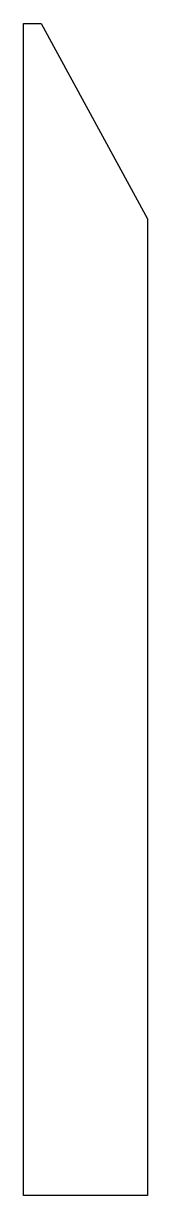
# Model space of a CAD drawing. Header units: millimetres. Extents: x 147.7 to 154.7, y 55.7 to 121.7.
import ezdxf

# ---------------------------------------------------------------- set-up
doc = ezdxf.new("R2010")
doc.units = ezdxf.units.MM
doc.layers.get('0').update_dxf_attribs({"linetype": 'CONTINUOUS'})

msp = doc.modelspace()

# ---------------------------------------------------------------- linework, layer by layer
msp.add_lwpolyline([(148.675, 121.682), (154.675, 110.682), (154.675, 55.682), (147.675, 55.682), (147.675, 121.682)], close=True)

doc.saveas('drawing.dxf')
